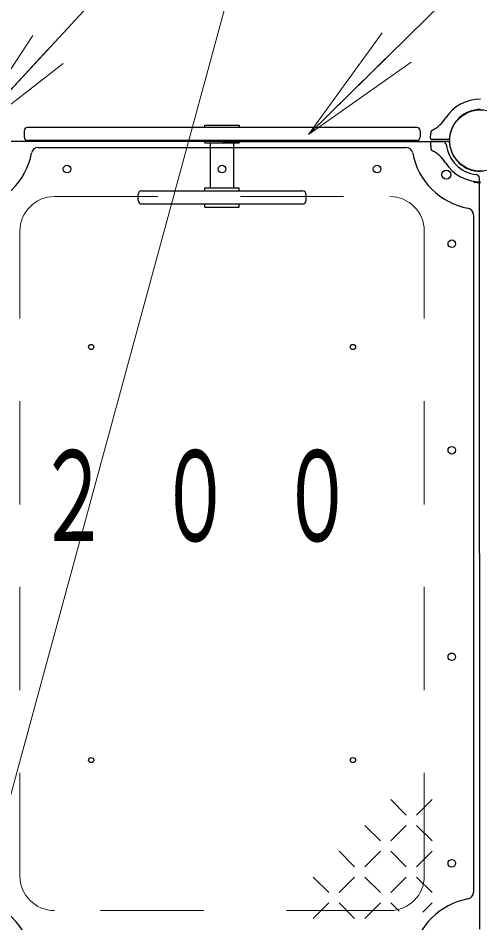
# Model space of a CAD drawing. Units: millimetres on the paper, scale 1:60. Extents: x -385 to 76, y -594 to 267.
# Drawn here: x -220.78 to -209.61, y 100.07 to 121.97 of the extents above; entities that cross this region are included whole.
import ezdxf

# ---------------------------------------------------------------- set-up
doc = ezdxf.new("R2010")
doc.units = ezdxf.units.MM
doc.linetypes.add('USER1', pattern=[4.5, 2.5, -2])
doc.linetypes.add('USER3', pattern=[8, 3, -1, 1, -1, 1, -1])
doc.layers.add('1_60', color=7, linetype='Continuous', lineweight=25)
doc.styles.add('ＭＳ ゴシック', font='')
doc.styles.get('ＭＳ ゴシック').set_extended_font_data('MS Gothic')

msp = doc.modelspace()

# ---------------------------------------------------------------- linework, layer by layer
at = {"layer": '1_60', "lineweight": 13}
for p, q in [((-213.76, 119.154), (-205.593, 127.208)), ((-222.098, 119.012), (-216.427, 125.148)), ((-222.098, 99.012), (-215.178, 124.456)), ((-213.76, 119.154), (-211.975, 121.617)), ((-222.098, 119.012), (-220.429, 121.554)), ((-222.098, 119.012), (-220.062, 121.215)), ((-213.76, 119.154), (-211.624, 121.261)), ((-219.695, 120.875), (-222.098, 119.012)), ((-211.273, 120.905), (-213.76, 119.154)), ((-211.767, 103.055), (-211.392, 102.68)), ((-211.142, 102.68), (-210.767, 103.055)), ((-212.392, 102.43), (-212.017, 102.055)), ((-211.767, 102.055), (-211.392, 102.43)), ((-211.142, 102.43), (-210.767, 102.055)), ((-213.017, 101.805), (-212.642, 101.43)), ((-212.392, 101.43), (-212.017, 101.805)), ((-211.767, 101.805), (-211.392, 101.43)), ((-211.142, 101.43), (-210.767, 101.805)), ((-213.642, 101.18), (-213.267, 100.805)), ((-213.017, 100.805), (-212.642, 101.18)), ((-212.392, 101.18), (-212.017, 100.805)), ((-211.767, 100.805), (-211.392, 101.18)), ((-211.142, 101.18), (-210.767, 100.805)), ((-213.642, 100.18), (-213.267, 100.555)), ((-213.017, 100.555), (-212.642, 100.18)), ((-212.392, 100.18), (-212.017, 100.555)), ((-211.767, 100.555), (-211.567, 100.355)), ((-210.989, 100.332), (-210.767, 100.555))]:
    msp.add_line(p, q, dxfattribs=at)
at = {"layer": '1_60'}
for p, q in [((-220.64, 119.245), (-220.64, 119.095)), ((-211.14, 119.328), (-220.557, 119.328)), ((-216.265, 119.382), (-215.432, 119.382)), ((-216.265, 119.328), (-216.265, 119.382)), ((-215.432, 119.382), (-215.432, 119.328)), ((-211.057, 119.245), (-211.057, 119.095)), ((-211.14, 119.012), (-220.557, 119.012)), ((-216.265, 118.958), (-216.265, 119.012)), ((-216.265, 118.958), (-215.432, 118.958)), ((-215.432, 119.012), (-215.432, 118.958)), ((-216.265, 117.791), (-216.265, 117.866)), ((-216.265, 117.866), (-215.432, 117.866)), ((-215.432, 117.791), (-215.432, 117.866)), ((-209.765, 118.026), (-209.765, 118.023)), ((-216.265, 117.791), (-215.432, 117.791)), ((-216.265, 117.475), (-215.432, 117.475)), ((-216.265, 117.4), (-216.265, 117.475)), ((-215.432, 117.4), (-215.432, 117.475)), ((-216.265, 117.4), (-215.432, 117.4))]:
    msp.add_line(p, q, dxfattribs=at)
at = {"layer": '1_60', "color": 2}
for p, q in [((-210.806, 119.071), (-210.801, 119.193)), ((-210.806, 118.952), (-210.801, 118.821)), ((-210.38, 119.037), (-210.772, 119.037)), ((-210.38, 118.987), (-210.772, 118.987))]:
    msp.add_line(p, q, dxfattribs=at)
at = {"layer": '1_60', "color": 4}
for p, q in [((-215.849, 118.987), (-221.188, 118.987)), ((-215.849, 118.987), (-210.509, 118.987)), ((-220.296, 118.845), (-211.401, 118.845)), ((-209.623, 109.012), (-209.623, 118.102)), ((-209.765, 117.209), (-209.765, 100.814)), ((-209.623, 109.012), (-209.623, 99.922))]:
    msp.add_line(p, q, dxfattribs=at)
at = {"layer": '1_60', "color": 3}
for p, q in [((-216.132, 117.866), (-216.132, 118.958)), ((-215.565, 117.866), (-215.565, 118.958))]:
    msp.add_line(p, q, dxfattribs=at)
at = {"layer": '1_60', "color": 4, "linetype": 'USER1', "lineweight": 13}
for p, q in [((-219.907, 117.654), (-211.79, 117.654)), ((-220.74, 101.203), (-220.74, 116.82)), ((-210.957, 101.203), (-210.957, 116.82)), ((-211.79, 100.37), (-219.907, 100.37))]:
    msp.add_line(p, q, dxfattribs=at)
at = {"layer": '1_60', "color": 140}
for p, q in [((-217.882, 117.558), (-217.882, 117.708)), ((-217.798, 117.791), (-213.898, 117.791)), ((-213.815, 117.558), (-213.815, 117.708)), ((-217.798, 117.475), (-213.898, 117.475))]:
    msp.add_line(p, q, dxfattribs=at)
at = {"layer": '1_60'}
for centre, radius in [((-209.598, 119.012), 0.743), ((-219.599, 118.32), 0.0917), ((-215.849, 118.32), 0.0917), ((-212.099, 118.32), 0.0917), ((-210.423, 118.187), 0.108), ((-210.29, 116.512), 0.0917), ((-219.015, 114.012), 0.0625), ((-212.682, 114.012), 0.0625), ((-210.29, 111.512), 0.0917), ((-210.29, 106.512), 0.0917), ((-219.015, 104.012), 0.0625), ((-212.682, 104.012), 0.0625), ((-210.29, 101.512), 0.0917)]:
    msp.add_circle(centre, radius, dxfattribs=at)
at = {"layer": '1_60', "color": 150, "linetype": 'USER3', "lineweight": 13}
msp.add_circle((-209.598, 119.012), 0.743, dxfattribs=at)
at = {"layer": '1_60', "color": 2}
for centre, radius, start, end in [((-209.598, 119.012), 1, 90, 147.2728), ((-209.598, 119.012), 0.75, 90, 175.7293), ((-211.141, 120.003), 0.833, 297.4588, 327.2728), ((-210.718, 119.19), 0.0833, 117.4588, 178), ((-210.718, 119.19), 0.0833, 117.4588, 178), ((-210.772, 119.07), 0.0333, 178, 270), ((-210.772, 118.954), 0.0333, 90, 182), ((-210.38, 119.07), 0.0333, 270, 355.7293), ((-210.38, 118.954), 0.0333, 4.2707, 90), ((-209.598, 119.012), 0.75, 184.2707, 270), ((-210.718, 118.834), 0.0833, 182, 242.5412), ((-211.141, 118.021), 0.833, 32.7272, 62.5412), ((-209.598, 119.012), 1, 212.7272, 270)]:
    msp.add_arc(centre, radius, start, end, dxfattribs=at)
at = {"layer": '1_60'}
for centre, radius, start, end in [((-220.557, 119.245), 0.0833, 90, 180), ((-211.14, 119.245), 0.0833, 0, 90), ((-220.557, 119.095), 0.0833, 180, 270), ((-211.14, 119.095), 0.0833, 270, 0), ((-209.598, 119.012), 0.833, 186.7872, 263.2128), ((-222.099, 119.012), 1.667, 280.4757, 349.5243), ((-209.598, 119.012), 1.667, 190.4757, 259.5243), ((-209.748, 118.023), 0.0167, 180, 261.3731), ((-209.598, 119.012), 1.017, 261.3731, 270), ((-209.932, 117.209), 0.167, 0, 79.5243), ((-209.932, 100.814), 0.167, 280.4757, 0), ((-222.099, 99.012), 1.667, 10.4757, 79.5243), ((-209.598, 99.012), 1.667, 100.4757, 169.5243)]:
    msp.add_arc(centre, radius, start, end, dxfattribs=at)
at = {"layer": '1_60', "color": 4}
for centre, radius, start, end in [((-210.509, 118.904), 0.0833, 6.7872, 90), ((-220.296, 118.679), 0.167, 90, 169.5243), ((-211.401, 118.679), 0.167, 10.4757, 90), ((-209.707, 118.102), 0.0833, 0, 83.2128)]:
    msp.add_arc(centre, radius, start, end, dxfattribs=at)
at = {"layer": '1_60', "color": 4, "linetype": 'USER1', "lineweight": 13}
for centre, start, end in [((-219.907, 116.82), 90, 180), ((-211.79, 116.82), 0, 90), ((-219.907, 101.203), 180, 270), ((-211.79, 101.203), 270, 0)]:
    msp.add_arc(centre, 0.833, start, end, dxfattribs=at)
at = {"layer": '1_60', "color": 140}
for centre, start, end in [((-217.798, 117.708), 90, 180), ((-213.898, 117.708), 0, 90), ((-217.798, 117.558), 180, 270), ((-213.898, 117.558), 270, 0)]:
    msp.add_arc(centre, 0.0833, start, end, dxfattribs=at)

# ---------------------------------------------------------------- texts
at = {"layer": '1_60', "insert": (-220.348, 111.512), "char_height": 2.199, "attachment_point": 1, "style": 'ＭＳ ゴシック'}
msp.add_mtext('\\T1.64;\\W0.6;２００', dxfattribs=at)

doc.saveas('drawing.dxf')
